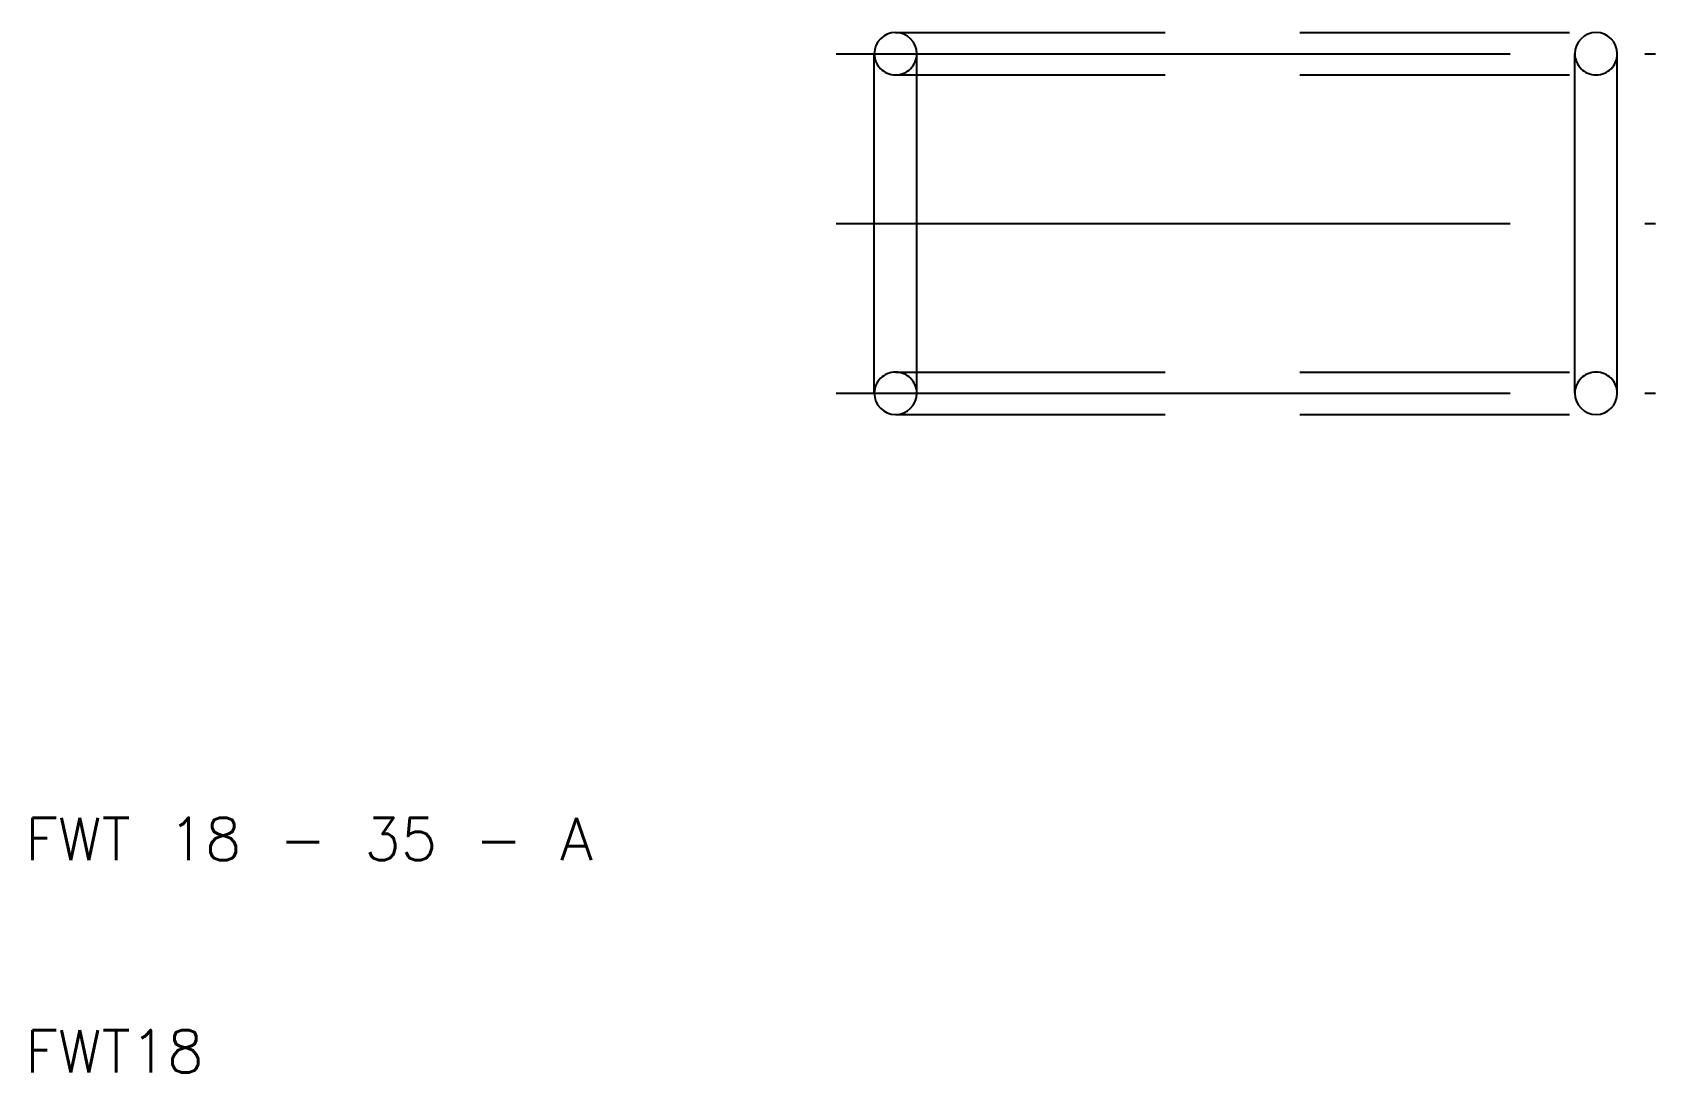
# Model space of a CAD drawing. Extents: x 10.3 to 86.8, y 10 to 59.
import ezdxf

# ---------------------------------------------------------------- set-up
doc = ezdxf.new("R2010")
doc.units = 0
doc.linetypes.add('CENTER', pattern=[50.8, 31.75, -6.35, 6.35, -6.35])
doc.linetypes.add('DASHED', pattern=[19.05, 12.7, -6.35])
doc.layers.get('0').update_dxf_attribs({"linetype": 'CONTINUOUS'})
doc.layers.add('CENTER', color=1, linetype='CENTER')
doc.styles.get("Standard").update_dxf_attribs({"font": 'txt.shx'})

msp = doc.modelspace()

# ---------------------------------------------------------------- linework, layer by layer
at = {"color": 3, "linetype": 'DASHED'}
for p, q in [((51, 59), (84, 59)), ((51, 57), (84, 57)), ((51, 43), (84, 43)), ((51, 41), (84, 41))]:
    msp.add_line(p, q, dxfattribs=at)
for p, q in [((50, 42), (50, 58)), ((52, 42), (52, 58)), ((83, 42), (83, 58)), ((85, 42), (85, 58))]:
    msp.add_line(p, q)
for centre, start, end in [((51, 58), 0, 180), ((84, 58), 0, 180), ((51, 42), 180, 0), ((84, 42), 180, 0)]:
    msp.add_arc(centre, 1, start, end)
for centre, start, end in [((51, 58), 180, 0), ((84, 58), 180, 0), ((51, 42), 0, 180), ((84, 42), 0, 180)]:
    msp.add_arc(centre, 1, start, end, dxfattribs=at)
at = {"layer": 'CENTER'}
for p, q in [((48.2, 58), (86.8, 58)), ((48.2, 50), (86.8, 50)), ((48.2, 42), (86.8, 42))]:
    msp.add_line(p, q, dxfattribs=at)

# ---------------------------------------------------------------- texts
for s, p in [('FWT 18 - 35 - A', (10, 20)), ('FWT18', (10, 10))]:
    msp.add_text(s, height=2).set_placement(p)

doc.saveas('drawing.dxf')
